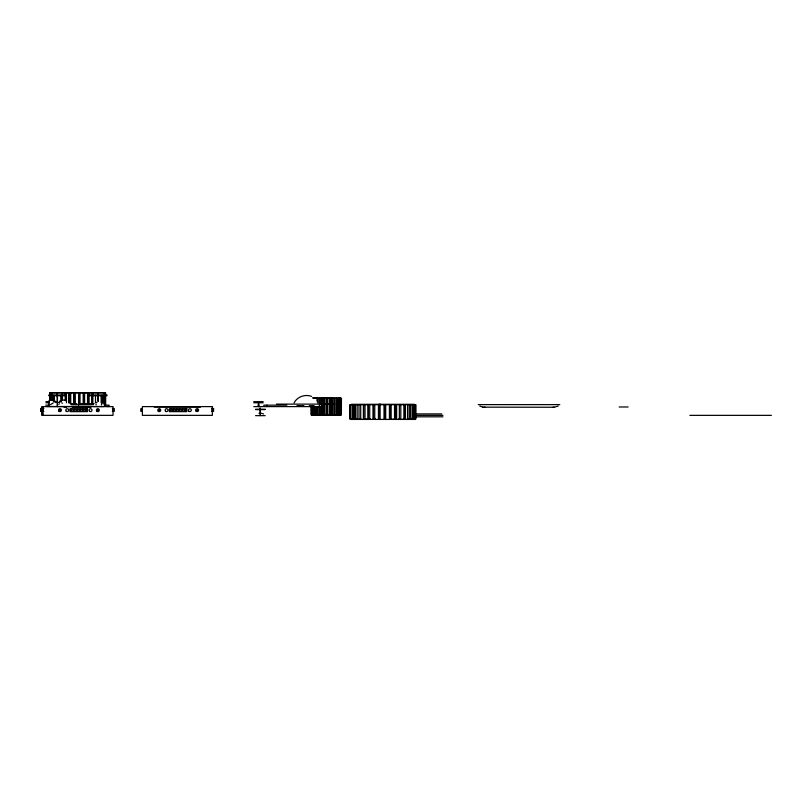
<?xml version="1.0" encoding="UTF-8"?>
<svg xmlns="http://www.w3.org/2000/svg" width="812" height="812" viewBox="0 0 812 812"><rect width="100%" height="100%" fill="white"/><g stroke="black" fill="none" stroke-linecap="round" stroke-linejoin="round"><path stroke-width="1.22" d="M96.08 404.975L96.09 403.828M260.307 409.218L260.124 407.979L260.307 415.642L260.307 409.613M57.398 395.718L57.084 392.734A14.951 0.589 -90 0 1 57.398 394.997L57.398 395.718L57.429 394.967M98.12 394.967L98.201 395.718L98.222 392.734M258.46 406.629L258.592 405.158M57.216 395.089L57.398 406.609L57.459 395.089M98.019 395.089L97.958 401.29M294.066 402.884C297.202 396.723 305.16 393.901 311.544 396.388M58.799 404.386L59.377 403.767M303.424 406.122L303.871 405.716L296.969 405.584M50.476 404.68L53.348 402.894M558.199 406.041L554.139 407.248L482.815 407.167M380.381 404.376L378.717 404.376M380.463 404.335L379.712 404.356M59.459 401.321L62.402 400.204A4.669 4.669 0 0 1 64.584 400.204L65.569 400.57M319.827 405.584L319.126 405.523M483.911 407.248L484.967 407.167M314.122 405.604L309.25 405.706M50.841 392.612L104.444 392.612M49.684 392.927L105.611 392.927L105.611 405.147M48.832 394.997L66.198 394.997M89.635 394.997L107.001 394.997M48.832 395.718L66.198 395.718M89.635 395.718L107.001 395.718M312.823 397.87L340.817 397.87M312.996 397.961L314.498 397.961M315.218 398.306L317.999 398.306L317.999 403.056M319.481 403.056L319.481 398.306L320.172 398.306L320.172 404.244M321.43 398.306L322.496 398.306L322.496 414.922L321.43 414.922M325.937 398.306L328.332 398.306M330.555 398.306L329.276 398.306L329.276 414.922L330.555 414.922M332.605 398.306L331.631 398.306L331.631 414.922L332.605 414.922M338.574 398.306L339.792 398.306L339.792 414.922L338.574 414.922M340.269 398.306L340.269 414.922M340.644 398.306L340.644 414.922M45.949 401.656L49.288 401.656M253.75 401.666L263.169 401.666M54.983 402.407L60.037 402.407M95.786 402.407L97.024 402.407M45.949 402.782L49.288 402.782M253.75 402.793L263.169 402.793M70.289 403.696L76.764 403.696M79.008 403.696L94.151 403.696M276.445 404.122L334.605 404.122M351.352 404.295L414.404 404.295M478.258 404.62L559.783 404.62M71.415 404.741L93.218 404.741M45.756 405.158L49.299 405.158M104.586 405.158L109.062 405.158L109.062 406.609M257.851 405.158L259.069 405.158M286.859 405.158L263.859 405.158L263.859 406.609L320.841 406.609M46.984 406.507L90.355 406.507M93.207 406.518L103.845 406.518M106.819 406.507L108.94 406.507M253.75 406.629L263.169 406.629M619.15 406.985L628.112 406.985M72.329 407.106L91.157 407.106M154.25 407.076L200.503 407.106M42.539 408.426L40.6 408.426L40.6 411.339L43.828 411.379M41.889 408.466L43.828 408.466M112.33 408.497L114.279 408.497L114.279 411.41L112.33 411.41M211.607 408.456L213.586 408.497M255.577 409.218L265.169 409.218M255.577 409.613L265.169 409.613M211.607 411.369L213.586 411.41L213.546 408.456M258.977 413.318L261.768 413.318M414.851 413.897L441.779 413.897M311.828 414.922L311.737 406.609M312.204 414.922L312.021 406.609M313.95 414.922L314.366 406.609M319.492 414.922L319.492 406.609L319.481 414.922L320.172 414.922L320.172 406.609M325.937 414.922L328.332 414.922M311.676 415.358L340.817 415.358M414.851 415.358L442.956 415.358M689.875 415.358L771.4 415.358M255.557 415.642L265.189 415.642M415.094 416.81L442.956 416.81M354.702 419.053L349.982 419.053L349.982 404.67L415.785 404.67L415.785 419.053L410.101 419.053M357.534 419.053L355.453 419.053L355.453 404.67M361.046 419.053L359.005 419.053L359.005 404.67M370.485 419.053L363.4 419.053L363.4 404.67M375.408 419.053L373.134 419.053L373.134 404.67M392.186 419.053L389.425 419.053L389.425 404.67M393.779 419.053L396.632 419.053L396.611 404.67M398.55 419.053L400.813 419.053L400.813 404.67M402.975 419.053L405.421 419.053L405.421 404.67M407.167 419.053L409.218 419.053L409.218 404.67M351.352 419.428L414.404 419.428M553.073 407.167L554.17 407.248M55.805 401.463L52.151 400.204A4.669 4.669 0 0 0 49.968 400.204L48.984 400.57L48.984 405.158M482.846 407.167L479.851 406.041M262.672 413.582L263.514 414.008M61.671 402.894L62.453 403.239M98.303 392.734L97.887 392.734A14.951 0.589 -90 0 1 98.201 394.997L98.201 395.718M98.262 395.089L98.282 401.29M101.449 403.828L101.459 404.975M415.571 404.67L415.571 419.053M414.333 404.67L414.333 419.053M414.029 404.67L414.029 419.053M412.74 404.67L412.74 419.053M412.171 404.67L412.171 419.053M410.517 404.67L410.517 419.053M407.594 404.67L407.594 419.053M405.097 404.67L405.097 419.053M403.879 404.67L403.879 419.053M399.362 404.67L399.362 419.053M396.073 404.67L396.073 419.053M395.789 404.67L395.789 419.053M394.52 404.67L394.52 419.053M391.059 404.67L391.059 419.053M390.501 404.67L390.501 419.053M385.69 404.67L385.69 419.053L384.015 419.053L384.015 404.67M384.868 404.67L384.868 419.053M380.117 404.67L380.117 419.053L378.433 419.053L378.433 404.67M379.021 404.67L379.021 419.053M374.758 404.67L374.758 419.053M373.449 404.67L373.449 419.053M369.724 404.67L369.724 419.053M368.262 404.67L368.222 419.053L368.151 404.67M365.024 404.67L365.024 419.053M363.644 404.67L363.644 419.053M360.701 404.67L360.701 419.053M357.158 404.67L357.158 419.053M354.377 404.67L354.377 419.053M353.677 404.67L353.677 419.053M352.652 404.67L352.652 419.053M352.489 404.67L352.489 419.053M350.845 404.67L350.845 419.053M350.145 404.67L350.145 419.053M341.456 398.306L341.355 414.922M339.386 398.306L339.386 414.922M339.02 398.306L339.02 414.922M338.421 398.306L338.421 414.922M332.341 398.306L332.22 414.922M330.027 398.306L330.027 414.922M329.773 398.306L329.773 414.922M327.551 398.306L327.551 414.922M327.175 398.306L327.175 414.922M326.779 398.306L326.779 414.922M324.465 398.306L324.465 414.922M324.191 398.306L324.191 414.922M321.887 398.306L321.887 414.922M321.745 398.306L321.745 414.922M319.492 398.306L319.492 404.244M317.999 406.609L317.999 414.922L315.218 414.922L315.218 406.609M317.36 398.306L317.36 400.681M317.36 406.609L317.36 414.922M317.248 398.306L317.248 401.869M317.248 406.609L317.248 414.922M316 406.609L316 414.922M315.462 406.609L315.462 414.922M313.574 406.609L313.574 414.922M313.077 406.609L313.077 414.922L312.752 406.609M311.443 406.609L311.443 414.922M311.047 406.609L311.118 414.922M266.783 405.158L266.783 406.609M258.622 401.666L258.622 405.391M258.46 401.666L258.46 405.391M212.105 408.436L212.135 411.39M112.827 408.477L112.827 411.39M105.428 392.927L105.428 405.147M104.372 392.927L104.372 405.147M103.022 395.373L103.022 403.929M102.545 395.373L102.545 402.711M101.815 395.373L101.815 402.711M101.135 395.373L101.135 402.711M95.491 395.373L95.491 402.711M92.883 392.927L92.872 403.929M91.654 392.927L91.654 403.929M88.853 392.927L88.853 403.929M88.62 392.927L88.62 403.929M87.534 392.927L87.534 403.929M84.6 392.927L84.6 403.929M84.113 392.927L84.113 403.929M83.2 392.927L83.2 403.929M80.033 392.927L80.033 403.929M79.332 392.927L79.332 403.929M78.612 392.927L78.612 405.147M75.293 392.927L75.293 403.929M74.359 392.927L74.359 403.929M73.862 392.927L73.862 403.929M70.735 392.927L70.735 403.929M69.629 392.927L69.629 402.711M69.365 392.927L69.365 402.711M68.99 392.927L68.99 402.711M68.858 402.711L68.827 392.927L68.787 402.711M66.462 392.927L66.462 402.711M65.183 392.927L65.224 400.265M62.463 392.927L62.463 400.265M61.296 395.373L61.296 401.483M61.093 395.373L61.093 401.483M54.333 395.373L54.333 401.483M53.409 395.373L53.409 401.483M51.948 392.927L51.948 400.265M51.816 392.927L51.816 400.265M50.415 392.927L50.415 400.265M49.816 392.927L49.684 400.265M43.33 408.446L43.33 411.349M43.077 406.609L43.077 415.358M42.417 406.609L42.417 415.358M41.889 411.379L41.838 406.609L113.02 406.609L113.02 415.358L41.838 415.358L41.838 411.613M41.229 408.466L41.229 411.379M64.067 407.198A2.639 2.639 0 0 1 66.401 407.198M59.256 409.999C60.25 412.719 61.316 407.969 59.256 409.999M97.146 409.999C98.14 412.719 99.206 407.969 97.146 409.999M158.563 409.999C159.558 412.719 160.634 407.969 158.563 409.999M196.453 409.999C197.448 412.719 198.514 407.969 196.453 409.999M70.451 409.918C71.659 413.694 73.374 407.259 70.451 409.918M73.364 409.918C74.572 413.694 76.298 407.259 73.364 409.918M76.277 409.918C77.485 413.694 79.211 407.259 76.277 409.918M79.19 409.918C80.398 413.694 82.124 407.259 79.19 409.918M82.103 409.918C83.311 413.694 85.037 407.259 82.103 409.918M85.016 409.918C86.224 413.694 87.95 407.259 85.016 409.918M169.759 409.918C170.967 413.694 172.692 407.259 169.759 409.918M172.672 409.918C173.88 413.694 175.605 407.259 172.672 409.918M175.585 409.918C176.793 413.694 178.518 407.259 175.585 409.918M178.498 409.918C179.706 413.694 181.431 407.259 178.498 409.918M181.411 409.918C182.619 413.694 184.344 407.259 181.411 409.918M184.324 409.918C185.542 413.694 187.257 407.259 184.324 409.918M314.356 397.981L313.391 397.992L314.447 397.951M324.973 398.306L323.612 398.306L323.612 414.922L324.973 414.922L324.973 398.306M334.534 398.306L333.864 398.306L333.864 414.922L334.534 414.922L334.524 398.306M336.665 398.306L335.955 398.306L335.955 414.922L336.665 414.922L336.665 398.306M338.137 398.306L337.67 414.922L338.137 398.306M212.338 406.609L142.384 406.609L142.384 415.358L212.338 415.358L212.338 406.609M87.513 408.72L70.035 408.72L70.035 411.633L87.513 411.633L87.513 408.72M186.831 408.72L169.343 408.72L169.343 411.633L186.831 411.633L186.831 408.72M141.197 411.379L141.197 408.466L141.146 411.339M58.971 411.227A1.462 1.462 0 0 0 61.377 410.476A1.462 1.462 0 0 0 59.53 408.761A1.462 1.462 0 0 0 58.971 411.227M96.861 411.227A1.462 1.462 0 0 0 99.267 410.476A1.462 1.462 0 0 0 97.41 408.761A1.462 1.462 0 0 0 96.861 411.227M66.259 411.227A1.462 1.462 0 0 0 68.665 410.476A1.462 1.462 0 0 0 66.807 408.761A1.462 1.462 0 0 0 66.259 411.227M89.574 411.227A1.462 1.462 0 0 0 91.979 410.476A1.462 1.462 0 0 0 90.132 408.761A1.462 1.462 0 0 0 89.574 411.227M158.279 411.227A1.462 1.462 0 0 0 160.685 410.476A1.462 1.462 0 0 0 158.837 408.761A1.462 1.462 0 0 0 158.279 411.227M196.169 411.227A1.462 1.462 0 0 0 198.575 410.476A1.462 1.462 0 0 0 196.727 408.761A1.462 1.462 0 0 0 196.169 411.227M165.567 411.227A1.462 1.462 0 0 0 167.972 410.476A1.462 1.462 0 0 0 166.125 408.761A1.462 1.462 0 0 0 165.567 411.227M188.881 411.227A1.462 1.462 0 0 0 191.287 410.476A1.462 1.462 0 0 0 189.44 408.761A1.462 1.462 0 0 0 188.881 411.227"/></g></svg>
